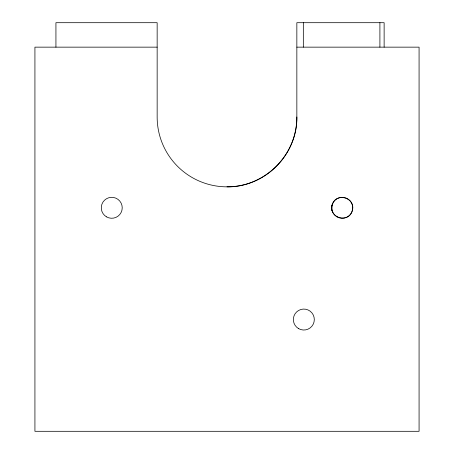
<?xml version="1.0" encoding="UTF-8"?>
<svg xmlns="http://www.w3.org/2000/svg" width="454" height="454" viewBox="0 0 454 454"><rect width="100%" height="100%" fill="white"/><g stroke="black" fill="none" stroke-linecap="round" stroke-linejoin="round"><path stroke-width="0.68" d="M384.129 47.148L384.129 22.7L296.848 22.7L296.848 116.99C297.693 154.32 264.33 187.689 227 186.838A69.848 69.848 0 0 1 157.152 116.99L157.152 22.7L55.933 22.7L55.933 47.148M157.152 47.148L34.924 47.148L34.924 431.3L419.076 431.3L419.076 47.148L296.848 47.148M379.907 22.7L379.907 47.148M331.772 205.083L331.772 210.503M303.329 22.7L303.329 47.148M296.848 116.99A69.848 69.848 0 0 1 227 186.838M332.124 205.083C328.469 218.181 348.978 223.68 352.366 210.503C356.021 197.399 335.512 191.906 332.124 205.083M337.01 216.864A10.476 10.476 0 0 0 352.724 207.79A10.476 10.476 0 0 0 337.01 198.721A10.476 10.476 0 0 0 337.01 216.864M106.514 216.864A10.476 10.476 0 0 0 122.228 207.79A10.476 10.476 0 0 0 106.514 198.721A10.476 10.476 0 0 0 106.514 216.864M298.59 328.622A10.476 10.476 0 0 0 314.31 319.548A10.476 10.476 0 0 0 298.59 310.474A10.476 10.476 0 0 0 298.59 328.622"/></g></svg>
